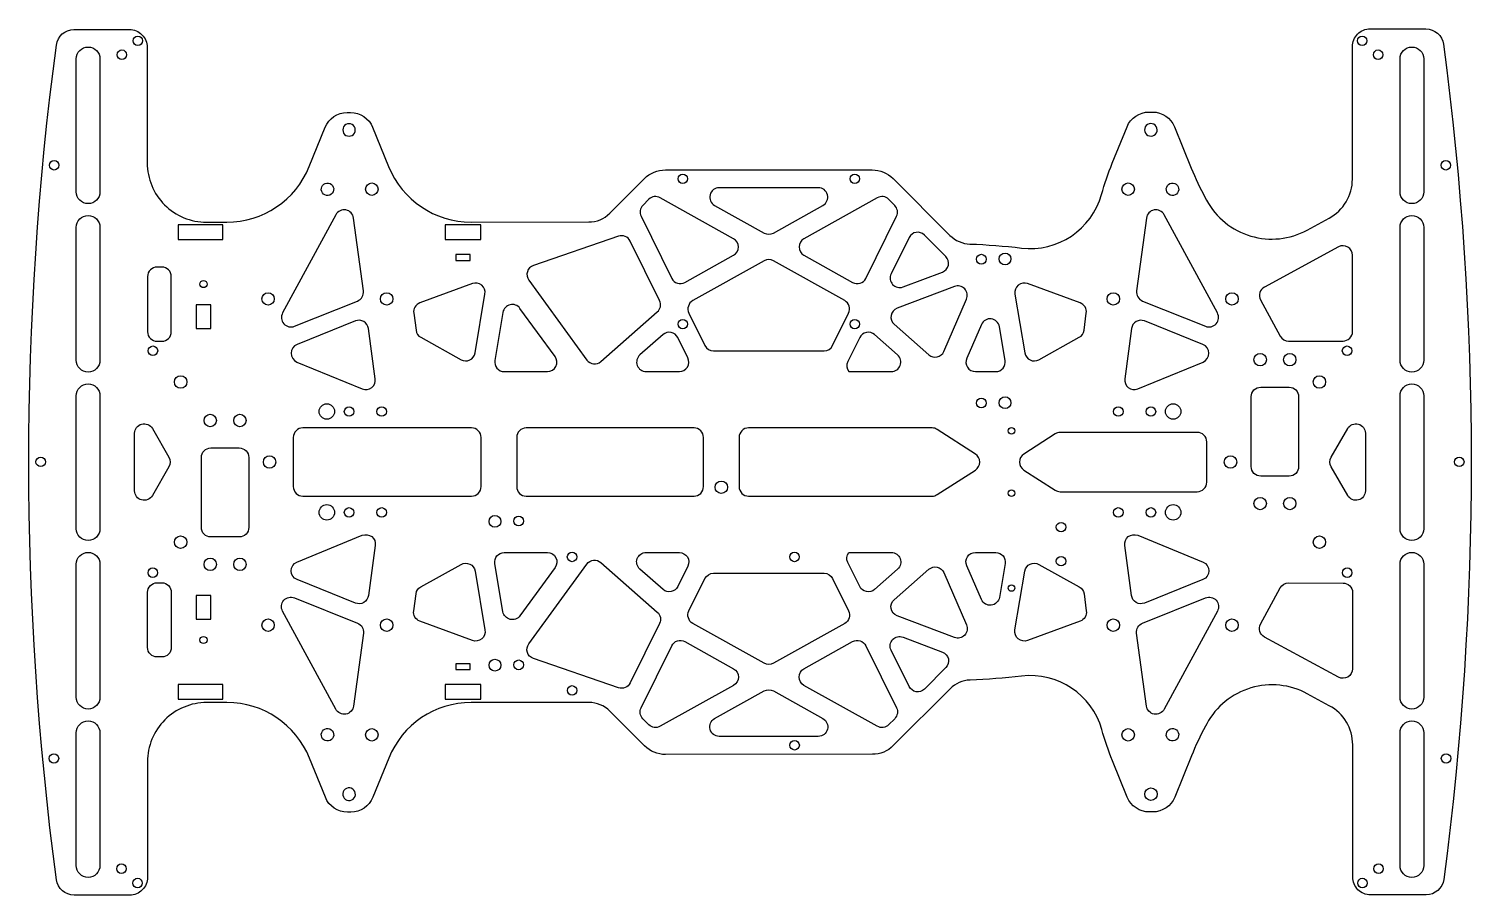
# Model space of a CAD drawing. Header units: millimetres. Extents: x -308 to 178, y -271 to 21.
import ezdxf

# ---------------------------------------------------------------- set-up
doc = ezdxf.new("R2010")
doc.units = ezdxf.units.MM
doc.layers.get('0').update_dxf_attribs({"linetype": 'CONTINUOUS'})

msp = doc.modelspace()

# ---------------------------------------------------------------- linework, layer by layer
for points in [[(9.25, -51.86, -0.021773), (26.61, -53.18, 0.369658), (53.65, -35.11, -0.027768), (57.24, -24.61), (62.21, -12.34, -0.305948), (69.64, -7.34), (70.21, -7.34), (70.79, -7.34, -0.305948), (78.22, -12.33), (83.87, -26.23, 0.027736), (88.6, -36.26), (89.06, -37.09, 0.414214), (122.95, -47.16), (130.37, -43.13, 0.275308), (138.22, -29.93), (138.2, 14.7, -0.414214), (144.2, 20.7), (162.95, 20.71, -0.376149), (168.9, 15.51, -0.066024), (169.01, -266.08, -0.376149), (163.06, -271.29), (144.31, -271.3, -0.414214), (138.3, -265.3), (138.3, -221.43), (138.3, -220.69, 0.275308), (130.43, -207.5), (123.01, -203.48, 0.414214), (89.12, -213.57), (88.67, -214.41, 0.027736), (83.94, -224.44), (78.31, -238.34, -0.305948), (70.88, -243.34), (69.72, -243.34, -0.305948), (62.29, -238.35), (57.32, -226.08, -0.027768), (53.72, -215.58, 0.369658), (26.66, -197.54, -0.021773), (9.3, -198.86, 0.190577), (2.56, -201.79), (-16.59, -220.97, -0.198912), (-23.66, -223.9), (-93.38, -223.96, -0.198912), (-100.45, -221.03), (-112.16, -209.34, 0.198771), (-119.23, -206.41), (-158.91, -206.42, 0.305376), (-186.71, -225.15), (-192.07, -238.4, -0.305948), (-199.5, -243.39), (-200.66, -243.39, -0.305948), (-208.09, -238.4), (-213.46, -225.16, 0.305376), (-241.27, -206.44), (-248.09, -206.44, 0.414214), (-268.08, -226.44), (-268.08, -265.38, -0.414214), (-274.07, -271.38), (-292.83, -271.39, -0.376149), (-298.78, -266.17, -0.065987), (-298.81, 15.26, -0.375996), (-292.86, 20.47), (-274.18, 20.48, -0.414214), (-268.18, 14.48), (-268.16, -24.49, 0.414214), (-248.15, -44.48), (-241.33, -44.47, 0.305376), (-213.54, -25.73), (-208.17, -12.49, -0.305948), (-200.74, -7.49), (-200.17, -7.49), (-199.59, -7.49, -0.305948), (-192.16, -12.48), (-186.78, -25.72, 0.305376), (-158.97, -44.43), (-119.29, -44.41, 0.198771), (-112.22, -41.48), (-100.52, -29.77, -0.198912), (-93.45, -26.84), (-23.73, -26.84, -0.198912), (-16.66, -29.77), (2.5, -48.94, 0.190577)], [(-284.1, -34.22, -1), (-292.1, -34.22), (-292.1, 10.58, -1), (-284.1, 10.58)], [(162.27, -34.22, -1), (154.27, -34.22), (154.27, 10.58, -1), (162.27, 10.58)], [(-209.01, -32.06, -1.000986), (-205.75, -34.7, -1.000986)], [(-57.03, -48.15), (-40.34, -38.84, 0.773248), (-41.9, -32.84), (-75.28, -32.84, 0.773248), (-76.84, -38.84), (-60.15, -48.15, 0.26)], [(75.92, -34.7, -1.000986), (79.18, -32.06, -1.000986)], [(-101.66, -42.48), (-91.31, -63.42, 0.42884), (-86.88, -64.8), (-70.44, -55.63, 0.587302), (-70.44, -50.04), (-95.2, -36.23, 0.335315), (-99.02, -36.76), (-101.06, -38.8, 0.321556)], [(-25.87, -63.42), (-15.52, -42.48, 0.321556), (-16.13, -38.8), (-18.16, -36.76, 0.335315), (-21.98, -36.23), (-46.74, -50.04, 0.587302), (-46.74, -55.63), (-30.3, -64.8, 0.42884)], [(-284.1, -91.02, -1), (-292.1, -91.02), (-292.1, -46.22, -1), (-284.1, -46.22)], [(-195.26, -67.65), (-198.58, -43.08, 0.725499), (-204.57, -41.98), (-222.51, -75.07, 0.702105), (-218.5, -79.57), (-197.24, -71.05, 0.343669)], [(67.42, -71.05), (88.67, -79.57, 0.702105), (92.68, -75.07), (74.74, -41.98, 0.725499), (68.76, -43.08), (65.44, -67.65, 0.343669)], [(162.27, -91.02, -1), (154.27, -91.02), (154.27, -46.22, -1), (162.27, -46.22)], [(-11.25, -49.64), (-17.31, -61.91, 0.68095), (-13.31, -66.32), (-0.02, -61.29, 0.544598), (1.11, -56.03), (-6.12, -48.8, 0.513368)], [(-139.5, -64.01), (-119.88, -90.95, 0.441252), (-115.19, -91.47), (-96.16, -74.75, 0.339454), (-95.41, -70.93), (-105.34, -50.84, 0.377192), (-109.25, -49.23), (-137.96, -59.1, 0.504574)], [(107.26, -70.67), (113.88, -82.89, 0.275308), (116.7, -84.56), (135.05, -84.55, 0.414214), (138.25, -81.35), (138.24, -55.61, 0.568249), (133.51, -52.8), (108.55, -66.34, 0.414214)], [(-85.52, -75.14), (-80.12, -86.06, 0.28532), (-77.25, -87.84), (-39.93, -87.84, 0.28532), (-37.06, -86.06), (-31.67, -75.14, 0.399737), (-32.98, -70.93), (-57.03, -57.51, 0.26), (-60.15, -57.51), (-84.21, -70.93, 0.399737)], [(-268.04, -62.82), (-268.04, -81.42, 0.414214), (-264.84, -84.62), (-263.24, -84.62, 0.414214), (-260.04, -81.42), (-260.04, -62.82, 0.414214), (-263.24, -59.62), (-264.84, -59.62, 0.414214)], [(-158.53, -65.18), (-176.25, -71.72, 0.351297), (-178.31, -75.15), (-177.53, -80.93, 0.236648), (-175.92, -83.3), (-162.33, -90.85, 0.517621), (-157.62, -88.58), (-154.27, -68.71, 0.576484)], [(-16.31, -78.89), (-4.61, -89.18, 0.50845), (0.44, -88.05), (8.09, -70.44, 0.663187), (4.03, -66.17), (-15.33, -73.49, 0.565706)], [(46.42, -71.72), (28.7, -65.18, 0.576484), (24.44, -68.71), (27.79, -88.58, 0.517621), (32.5, -90.85), (46.09, -83.3, 0.236648), (47.71, -80.93), (48.49, -75.15, 0.351297)], [(-148.21, -74.88), (-150.95, -91.11, 0.464077), (-147.79, -94.85), (-133.23, -94.85, 0.613183), (-130.65, -89.76), (-142.47, -73.53, 0.664125)], [(-191.26, -97.24), (-193.55, -80.33, 0.488462), (-197.91, -77.78), (-217.64, -85.69, 0.673883), (-217.67, -91.62), (-195.65, -100.63, 0.577138)], [(11.09, -94.85), (17.97, -94.85, 0.464077), (21.12, -91.11), (19.2, -79.72, 0.746209), (13.11, -78.97), (8.15, -90.37, 0.540121)], [(65.82, -100.63), (87.84, -91.62, 0.673883), (87.82, -85.69), (68.08, -77.78, 0.488462), (63.72, -80.33), (61.44, -97.24, 0.577138)], [(-94.24, -82.38), (-102.05, -89.24, 0.691775), (-99.93, -94.85), (-88.74, -94.85, 0.556033), (-85.87, -90.23), (-89.26, -83.37, 0.493145)], [(-27.92, -83.37), (-31.93, -91.47, 0.286697), (-31.59, -94.85), (-17.25, -94.85, 0.691775), (-15.14, -89.24), (-22.94, -82.38, 0.493145)], [(-284.1, -147.82, -1), (-292.1, -147.82), (-292.1, -103.02, -1), (-284.1, -103.02)], [(116.89, -100.1, -0.414214), (120.09, -103.3), (120.09, -126.9, -0.414214), (116.89, -130.1), (107.29, -130.1, -0.414214), (104.09, -126.9), (104.09, -103.3, -0.414214), (107.29, -100.1)], [(162.28, -147.82, -1), (154.28, -147.82), (154.28, -103.02, -1), (162.28, -103.02)], [(-260.84, -123.75, -0.267949), (-260.84, -126.95), (-266.44, -136.65, -0.767327), (-272.41, -135.05), (-272.41, -115.64, -0.767327), (-266.44, -114.04)], [(-218.91, -117.05), (-218.91, -125.35), (-218.91, -133.65, 0.414214), (-215.71, -136.85), (-158.79, -136.85, 0.414214), (-155.59, -133.65), (-155.59, -117.05, 0.414214), (-158.79, -113.85), (-215.71, -113.85, 0.414214)], [(-117.59, -113.85), (-140.39, -113.85, 0.414213), (-143.59, -117.05), (-143.59, -133.65, 0.414214), (-140.39, -136.85), (-117.59, -136.85), (-83.79, -136.85, 0.414214), (-80.59, -133.65), (-80.59, -117.05, 0.414214), (-83.79, -113.85)], [(-31.59, -136.85), (-3.53, -136.85, 0.144067), (-1.8, -136.34), (11.08, -128.04, 0.545307), (11.08, -122.65), (-1.8, -114.35, 0.144067), (-3.53, -113.85), (-31.59, -113.85), (-65.39, -113.85, 0.414214), (-68.59, -117.05), (-68.59, -133.65, 0.414214), (-65.39, -136.85)], [(89.09, -132.15), (89.09, -118.55, 0.414214), (85.89, -115.35), (39.72, -115.35, 0.144067), (37.99, -115.85), (27.43, -122.65, 0.545307), (27.43, -128.04), (37.99, -134.84, 0.144067), (39.72, -135.35), (85.89, -135.35, 0.414214)], [(142.59, -135.05, -0.767327), (136.62, -136.65), (131.01, -126.95, -0.267949), (131.01, -123.75), (136.62, -114.04, -0.767327), (142.59, -115.64)], [(-237.11, -120.6, -0.414214), (-233.91, -123.8), (-233.91, -147.4, -0.414214), (-237.11, -150.6), (-246.71, -150.6, -0.414214), (-249.91, -147.4), (-249.91, -123.8, -0.414214), (-246.71, -120.6)], [(-217.64, -165, -0.673883), (-217.67, -159.07), (-195.65, -150.06, -0.577138), (-191.26, -153.45), (-193.55, -170.36, -0.488462), (-197.91, -172.91)], [(68.08, -172.91, -0.488462), (63.72, -170.36), (61.44, -153.45, -0.577138), (65.82, -150.06), (87.84, -159.07, -0.673883), (87.82, -165)], [(-284.1, -204.62, -1), (-292.1, -204.62), (-292.1, -159.82, -1), (-284.1, -159.82)], [(-177.53, -169.76, -0.236648), (-175.92, -167.39), (-162.33, -159.84, -0.517621), (-157.62, -162.11), (-154.27, -181.98, -0.576484), (-158.53, -185.51), (-176.25, -178.97, -0.351297), (-178.31, -175.54)], [(-150.95, -159.58, -0.464077), (-147.79, -155.85), (-133.23, -155.85, -0.613183), (-130.65, -160.93), (-142.47, -177.16, -0.664125), (-148.21, -175.81)], [(-105.34, -199.85, -0.377192), (-109.25, -201.46), (-137.96, -191.59, -0.504574), (-139.5, -186.68), (-119.88, -159.74, -0.441252), (-115.19, -159.22), (-96.16, -175.94, -0.339454), (-95.41, -179.76)], [(-88.74, -155.85, -0.556033), (-85.87, -160.46), (-89.26, -167.32, -0.493145), (-94.24, -168.31), (-102.05, -161.45, -0.691775), (-99.93, -155.85)], [(-31.93, -159.22, -0.286697), (-31.59, -155.85), (-17.25, -155.85, -0.691775), (-15.14, -161.45), (-22.94, -168.31, -0.493145), (-27.92, -167.32)], [(8.15, -160.32, -0.540121), (11.09, -155.85), (17.97, -155.85, -0.464077), (21.12, -159.58), (19.2, -170.97, -0.746209), (13.11, -171.72)], [(28.7, -185.51, -0.576484), (24.44, -181.98), (27.79, -162.11, -0.517621), (32.5, -159.84), (46.09, -167.39, -0.236648), (47.71, -169.76), (48.49, -175.54, -0.351297), (46.42, -178.97)], [(162.28, -204.62, -1), (154.28, -204.62), (154.28, -159.82, -1), (162.28, -159.82)], [(-80.12, -164.63, -0.28532), (-77.25, -162.85), (-39.93, -162.85, -0.28532), (-37.06, -164.63), (-31.67, -175.55, -0.399737), (-32.98, -179.76), (-57.03, -193.18, -0.26), (-60.15, -193.18), (-84.21, -179.76, -0.399737), (-85.52, -175.55)], [(8.09, -180.25, -0.663187), (4.03, -184.52), (-15.33, -177.2, -0.565706), (-16.31, -171.8), (-4.61, -161.51, -0.50845), (0.44, -162.64)], [(-260.04, -187.87, -0.414214), (-263.24, -191.07), (-264.84, -191.07, -0.414214), (-268.04, -187.87), (-268.04, -169.27, -0.414214), (-264.84, -166.07), (-263.24, -166.07, -0.414214), (-260.04, -169.27)], [(138.24, -195.08, -0.568249), (133.51, -197.89), (108.55, -184.35, -0.414214), (107.26, -180.02), (113.88, -167.8, -0.275308), (116.7, -166.13), (135.05, -166.14, -0.414214), (138.25, -169.34)], [(-197.24, -179.64, -0.343669), (-195.26, -183.04), (-198.58, -207.61, -0.725499), (-204.57, -208.71), (-222.51, -175.62, -0.702105), (-218.5, -171.12)], [(74.74, -208.71, -0.725499), (68.76, -207.61), (65.44, -183.04, -0.343669), (67.42, -179.64), (88.67, -171.12, -0.702105), (92.68, -175.62)], [(-6.12, -201.89, -0.513368), (-11.25, -201.05), (-17.31, -188.78, -0.68095), (-13.31, -184.37), (-0.02, -189.4, -0.544598), (1.11, -194.66)], [(-101.06, -211.89, -0.321556), (-101.66, -208.21), (-91.31, -187.27, -0.42884), (-86.88, -185.89), (-70.44, -195.06, -0.587302), (-70.44, -200.65), (-95.2, -214.46, -0.335315), (-99.02, -213.93)], [(-30.3, -185.89, -0.42884), (-25.87, -187.27), (-15.52, -208.21, -0.321556), (-16.13, -211.89), (-18.16, -213.93, -0.335315), (-21.98, -214.46), (-46.74, -200.65, -0.587302), (-46.74, -195.06)], [(-75.28, -217.85, -0.773248), (-76.84, -211.85), (-60.15, -202.54, -0.26), (-57.03, -202.54), (-40.34, -211.85, -0.773248), (-41.9, -217.85)], [(-292.11, -216.62, -1), (-284.11, -216.62), (-284.11, -261.42, -1), (-292.11, -261.42)], [(162.28, -261.42, -1), (154.28, -261.42), (154.28, -216.62, -1), (162.28, -216.62)], [(-205.75, -215.99, -1.000986), (-209.01, -218.63, -1.000986)], [(79.18, -218.63, -1.000986), (75.92, -215.99, -1.000986)]]:
    msp.add_lwpolyline(points, format="xyb", close=True)
for points in [[(-242.69, -45.35), (-257.69, -45.35), (-257.69, -50.35), (-242.69, -50.35)], [(-155.69, -45.35), (-167.69, -45.35), (-167.69, -50.35), (-155.69, -50.35)], [(-159.29, -55.35), (-164.09, -55.35), (-164.09, -57.35), (-159.29, -57.35)], [(-251.69, -72.35), (-251.69, -80.35), (-246.69, -80.35), (-246.69, -72.35)], [(-251.69, -170.35), (-251.69, -178.35), (-246.69, -178.35), (-246.69, -170.35)], [(-159.29, -193.35), (-164.09, -193.35), (-164.09, -195.35), (-159.29, -195.35)], [(-242.69, -200.35), (-257.69, -200.35), (-257.69, -205.35), (-242.69, -205.35)], [(-155.69, -200.35), (-167.69, -200.35), (-167.69, -205.35), (-155.69, -205.35)]]:
    msp.add_lwpolyline(points, close=True)
for centre, radius in [((-271.33, 16.7), 1.6), ((141.5, 16.7), 1.6), ((-276.7, 12), 1.6), ((146.88, 12), 1.6), ((-299.54, -25.29), 1.6), ((169.71, -25.29), 1.6), ((-87.59, -29.84), 1.6), ((-29.59, -29.84), 1.6), ((-192.41, -33.35), 2.1), ((62.59, -33.35), 2.1), ((13.09, -56.96), 1.65), ((21.09, -56.87), 2), ((-249.19, -65.35), 1.2), ((-227.41, -70.35), 2.1), ((-187.41, -70.35), 2.1), ((57.59, -70.35), 2.1), ((97.59, -70.35), 2.1), ((-87.59, -78.84), 1.6), ((-29.59, -78.84), 1.6), ((-266.24, -87.82), 1.6), ((136.41, -87.82), 1.6), ((107.09, -90.85), 2.1), ((117.09, -90.85), 2.1), ((-256.91, -98.35), 2.1), ((127.09, -98.35), 2.1), ((-207.61, -108.32), 2.6), ((-200.11, -108.32), 1.6), ((-189.11, -108.32), 1.6), ((13.09, -105.45), 1.65), ((21.09, -105.35), 2), ((59.28, -108.32), 1.6), ((70.28, -108.32), 1.6), ((77.78, -108.32), 2.6), ((-246.91, -111.35), 2.1), ((-236.91, -111.35), 2.1), ((23.26, -114.85), 1.1), ((-304.08, -125.29), 1.6), ((-226.91, -125.35), 2.1), ((97.09, -125.35), 2.1), ((174.25, -125.29), 1.6), ((-74.59, -133.85), 2.1), ((23.26, -135.85), 1.1), ((-207.61, -142.32), 2.6), ((-200.11, -142.32), 1.6), ((-189.11, -142.32), 1.6), ((59.28, -142.32), 1.6), ((70.28, -142.32), 1.6), ((77.78, -142.32), 2.6), ((107.09, -139.35), 2.1), ((117.09, -139.35), 2.1), ((-150.91, -145.35), 2), ((-142.91, -145.24), 1.65), ((39.96, -147.29), 1.6), ((-256.91, -152.35), 2.1), ((127.09, -152.35), 2.1), ((-246.91, -159.85), 2.1), ((-236.91, -159.85), 2.1), ((-124.91, -157.35), 1.6), ((-49.91, -157.35), 1.6), ((39.96, -158.79), 1.6), ((-266.28, -162.65), 1.6), ((136.45, -162.65), 1.6), ((23.28, -167.84), 1.1), ((-227.41, -180.34), 2.1), ((-187.41, -180.34), 2.1), ((57.59, -180.34), 2.1), ((97.59, -180.34), 2.1), ((-249.19, -185.35), 1.2), ((-150.91, -193.83), 2), ((-142.91, -193.73), 1.65), ((-124.9, -202.35), 1.6), ((-192.41, -217.34), 2.1), ((62.59, -217.34), 2.1), ((-299.62, -225.29), 1.6), ((-49.87, -220.85), 1.6), ((169.79, -225.29), 1.6), ((70.28, -237.32), 2.1), ((-276.85, -262.46), 1.6), ((147.02, -262.46), 1.6), ((-271.43, -267.3), 1.6), ((141.61, -267.3), 1.6)]:
    msp.add_circle(centre, radius)
for centre, start, end in [((-200.11, -13.37), -0.1536, 180.1766), ((-200.11, -13.38), -180.1536, 0.1766), ((70.24, -13.32), 46.0047, 227.6856), ((70.28, -13.37), -133.9953, 47.6856), ((-200.11, -237.32), 38.6843, 220.6063), ((-200.07, -237.38), -141.3157, 40.6063)]:
    msp.add_arc(centre, 2.1, start, end)

doc.saveas('drawing.dxf')
